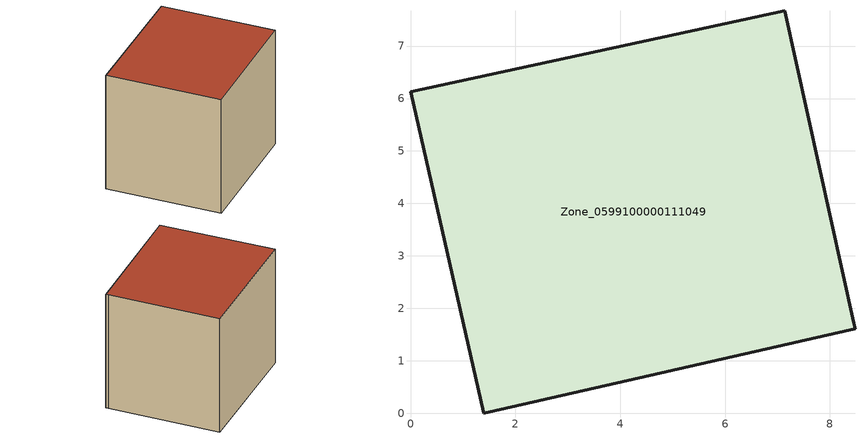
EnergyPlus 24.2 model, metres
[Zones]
Zone_0599100000111049
 floor ground (C_G): 7.14,7.67 8.45,1.72 8.48,1.61 1.4,0 0,6.13 z0
 wall outside (C_F): 8.45,1.72 7.14,7.67 0,6.13 1.4,0 8.48,1.61 8.45,1.72 z0:6.71
 roof outside (C_R): 0,6.13 1.4,0 8.48,1.61 8.45,1.72 7.14,7.67 z6.71
[BUILDING]
Pand.0599100000111049: North Axis=0; Terrain=City; Loads Convergence Tolerance Value=0.04; Temperature Convergence Tolerance Value=0.4; Solar Distribution=FullExterior; Maximum Number of Warmup Days=25; Minimum Number of Warmup Days=1
[Site:Location]
Rotterdam.The.Hague.AP_ZH_NLD Design_Conditions: Latitude=51.96; Longitude=4.45; Time Zone=1; Elevation=-4.5
[SITE:GROUNDTEMPERATURE:BUILDINGSURFACE]
18, 18, 18, 18, 18, 18, 18, 18, 18, 18, 18, 18
[MATERIAL] Thermal Absorptance=0.9; Solar Absorptance=0.7; Visible Absorptance=0.7
Name | Roughness | Thickness | Conductivity | Density | Specific Heat
G.TC.1946-1964 | MediumSmooth | 0.15 | 1 | 540 | 1210
F.TC.1946-1964 | Rough | 0.3 | 0.857143 | 1920 | 840
R.TC.1946-1964 | MediumRough | 0.2 | 0.235294 | 1500 | 1000
[CONSTRUCTION]
C_G: G.TC.1946-1964
C_F: F.TC.1946-1964
C_R: R.TC.1946-1964
[ZONE]
Zone_0599100000111049: Type=1; Multiplier=1; Ceiling Height=Autocalculate; Volume=Autocalculate; Floor Area=autocalculate; Part of Total Floor Area=Yes
[ZONEINFILTRATION:DESIGNFLOWRATE]
Infil_Zone_0599100000111049: Zone or ZoneList or Space or SpaceList=Zone_0599100000111049; Schedule=AlwaysOn; Design Flow Rate Calculation Method=Flow/Area; Flow Rate per Floor Area=0.003; Constant Term Coefficient=1; Temperature Term Coefficient=0; Velocity Term Coefficient=0; Velocity Squared Term Coefficient=0
[HVACTEMPLATE:ZONE:IDEALLOADSAIRSYSTEM]
Zone_0599100000111049: Maximum Heating Supply Air Temperature=50; Minimum Cooling Supply Air Temperature=13; Maximum Heating Supply Air Humidity Ratio=0.0156; Minimum Cooling Supply Air Humidity Ratio=0.0077; Heating Limit=NoLimit; Cooling Limit=NoLimit; Dehumidification Control Type=ConstantSensibleHeatRatio; Cooling Sensible Heat Ratio=0.7; Dehumidification Setpoint=60; Humidification Control Type=None; Humidification Setpoint=30; Outdoor Air Method=None; Outdoor Air Flow Rate per Person=0.00944; Outdoor Air Flow Rate per Zone Floor Area=0; Outdoor Air Flow Rate per Zone=0; Demand Controlled Ventilation Type=None; Outdoor Air Economizer Type=NoEconomizer; Heat Recovery Type=None; Sensible Heat Recovery Effectiveness=0.7; Latent Heat Recovery Effectiveness=0.65
[ZONECONTROL:THERMOSTAT]
ThermostatControl_Zone_0599100000111049: Zone or ZoneList=Zone_0599100000111049; Control Type Schedule=DualSetpointControlType; Control 1=Thermostat_Zone_0599100000111049; Temperature Difference Between Cutout And Setpoint=0
[THERMOSTATSETPOINT:DUALSETPOINT]
Thermostat_Zone_0599100000111049: Heating Setpoint Temperature Schedule=HeatingSetpoint_Zone_0599100000111049; Cooling Setpoint Temperature Schedule=CoolingSetpoint_Zone_0599100000111049
[SCHEDULE:COMPACT]
HeatingSetpoint_Zone_0599100000111049: Through: 12/31, For: AllDays, Until: 24:00, 21
CoolingSetpoint_Zone_0599100000111049: Through: 12/31, For: AllDays, Until: 24:00, 24
DualSetpointControlType: Through: 12/31, For: AllDays, Until: 24:00, 4
AlwaysOn: Through: 12/31, For: AllDays, Until: 24:00, 1
